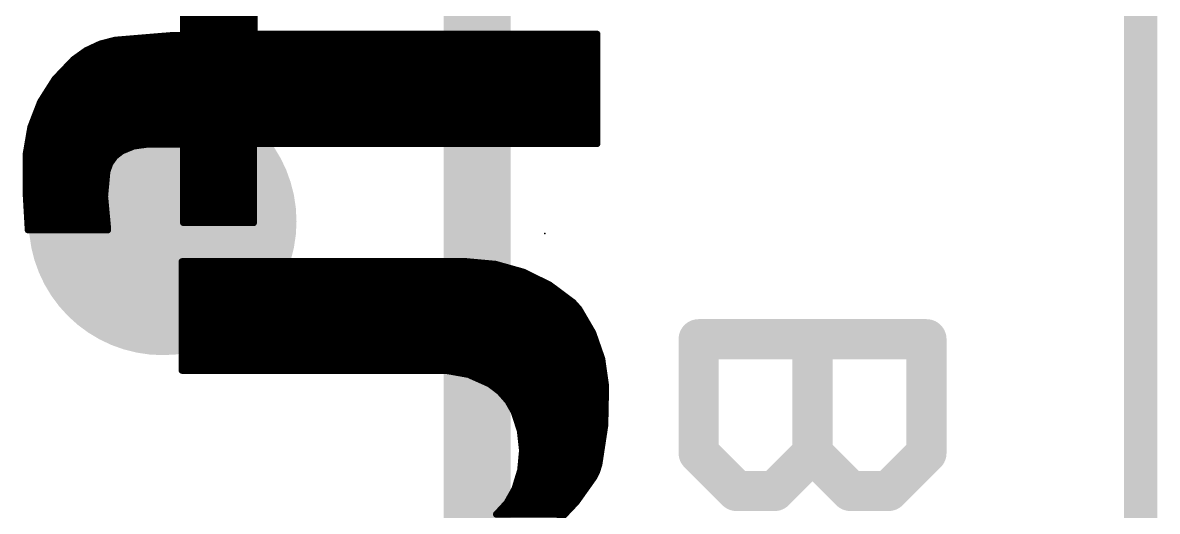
# Model space of a CAD drawing. Extents: x -4.1 to 20.4, y -14 to 28.1.
# Drawn here: x 8.179 to 12.484, y 12.915 to 14.77 of the extents above; entities that cross this region are included whole.
import ezdxf

# ---------------------------------------------------------------- set-up
doc = ezdxf.new("R2010")
doc.units = 0
for name, color, linetype in [('1', 12, 'CONTINUOUS'), ('18', 110, 'CONTINUOUS'), ('21', 41, 'CONTINUOUS'), ('22', 40, 'CONTINUOUS'), ('23', 53, 'CONTINUOUS'), ('51', 53, 'CONTINUOUS')]:
    doc.layers.add(name, color=color, linetype=linetype)

# ---------------------------------------------------------------- blocks, each defined once
blk = doc.blocks.new('ROUNDV')
at = {"const_width": 0.5}
blk.add_lwpolyline([(0, -0.25, 1), (0, 0.25, 1), (0, -0.25)], format="xyb", dxfattribs=at)

msp = doc.modelspace()

# ---------------------------------------------------------------- linework, layer by layer
at = {"layer": '1', "const_width": 0.254}
msp.add_lwpolyline([(9.9035, 15.2248), (9.9035, 12.5679)], dxfattribs=at)
at = {"layer": '21', "const_width": 0.127}
msp.add_lwpolyline([(12.4202, 17.2608), (12.4202, 10.1213)], dxfattribs=at)
at = {"layer": '22'}
for points, const_width in [([(9.0576, 14.7269), (9.0551, 15.1257)], 0.0254), ([(8.7884, 14.859), (8.7884, 14.7218)], 0.0254), ([(8.7884, 14.7828), (9.0572, 14.7828)], 0.0254), ([(8.7884, 14.7574), (9.0574, 14.7574)], 0.0254), ([(8.7427, 14.7218), (8.5293, 14.7041)], 0.0254), ([(8.7884, 14.7218), (8.7427, 14.7218)], 0.0254), ([(8.7884, 14.732), (9.0576, 14.732)], 0.0254), ([(10.3581, 14.7269), (9.0576, 14.7269)], 0.0254), ([(10.3581, 14.3104), (10.3581, 14.7269)], 0.0254), ([(8.4726, 14.6893), (8.4195, 14.6644)], 0.0254), ([(8.4554, 14.6812), (10.3581, 14.6812)], 0.0254), ([(8.5293, 14.7041), (8.4726, 14.6893)], 0.0254), ([(8.5594, 14.7066), (10.3581, 14.7066)], 0.0254), ([(8.3718, 14.6304), (8.3009, 14.5561)], 0.0254), ([(8.4195, 14.6644), (8.3718, 14.6304)], 0.0254), ([(8.3718, 14.6304), (10.3581, 14.6304)], 0.0254), ([(8.4074, 14.6558), (10.3581, 14.6558)], 0.0254), ([(8.3476, 14.605), (10.3581, 14.605)], 0.0254), ([(8.3009, 14.5561), (8.2459, 14.4694)], 0.0254), ([(8.2997, 14.5542), (10.3581, 14.5542)], 0.0254), ([(8.3233, 14.5796), (10.3581, 14.5796)], 0.0254), ([(8.2675, 14.5034), (10.3581, 14.5034)], 0.0254), ([(8.2836, 14.5288), (10.3581, 14.5288)], 0.0254), ([(8.2459, 14.4694), (8.2089, 14.3735)], 0.0254), ([(8.2394, 14.4526), (10.3581, 14.4526)], 0.0254), ([(8.2514, 14.478), (10.3581, 14.478)], 0.0254), ([(8.2296, 14.4272), (10.3581, 14.4272)], 0.0254), ([(8.2089, 14.3735), (8.1915, 14.2723)], 0.0254), ([(8.21, 14.3764), (10.3581, 14.3764)], 0.0254), ([(8.2198, 14.4018), (10.3581, 14.4018)], 0.0254), ([(8.2007, 14.3256), (10.3581, 14.3256)], 0.0254), ([(8.2051, 14.351), (10.3581, 14.351)], 0.0254), ([(8.1963, 14.3002), (8.5977, 14.3002)], 0.0254), ([(8.5287, 14.262), (8.5547, 14.2824)], 0.0254), ([(8.5547, 14.2824), (8.6001, 14.3012)], 0.0254), ([(8.6001, 14.3012), (8.6487, 14.3078)], 0.0254), ([(8.6487, 14.3078), (8.7884, 14.3078)], 0.0254), ([(8.7884, 14.3078), (8.7884, 14.0106)], 0.0254), ([(8.7884, 14.3002), (9.0551, 14.3002)], 0.0254), ([(9.0551, 14.0106), (9.0551, 14.3104)], 0.0254), ([(9.0551, 14.3104), (10.3581, 14.3104)], 0.0254), ([(8.1915, 14.2723), (8.1915, 14.1173)], 0.0254), ([(8.1915, 14.2494), (8.5197, 14.2494)], 0.0254), ([(8.1919, 14.2748), (8.545, 14.2748)], 0.0254), ([(8.5095, 14.235), (8.5287, 14.262)], 0.0254), ([(8.7884, 14.2748), (9.0551, 14.2748)], 0.0254), ([(8.7884, 14.2494), (9.0551, 14.2494)], 0.0254), ([(8.1915, 14.224), (8.5057, 14.224)], 0.0254), ([(8.1915, 14.1986), (8.4983, 14.1986)], 0.0254), ([(8.4902, 14.111), (8.4988, 14.2037)], 0.0254), ([(8.4988, 14.2037), (8.5095, 14.235)], 0.0254), ([(8.7884, 14.224), (9.0551, 14.224)], 0.0254), ([(8.7884, 14.1986), (9.0551, 14.1986)], 0.0254), ([(8.1915, 14.1732), (8.496, 14.1732)], 0.0254), ([(8.7884, 14.1732), (9.0551, 14.1732)], 0.0254), ([(8.1915, 14.1478), (8.4936, 14.1478)], 0.0254), ([(8.1915, 14.1224), (8.4913, 14.1224)], 0.0254), ([(8.1915, 14.1173), (8.1991, 13.9852)], 0.0254), ([(8.4988, 14.0183), (8.4902, 14.111)], 0.0254), ([(8.7884, 14.1478), (9.0551, 14.1478)], 0.0254), ([(8.7884, 14.1224), (9.0551, 14.1224)], 0.0254), ([(8.1927, 14.097), (8.4915, 14.097)], 0.0254), ([(8.1941, 14.0716), (8.4939, 14.0716)], 0.0254), ([(8.7884, 14.097), (9.0551, 14.097)], 0.0254), ([(8.7884, 14.0716), (9.0551, 14.0716)], 0.0254), ([(8.1956, 14.0462), (8.4962, 14.0462)], 0.0254), ([(8.7884, 14.0462), (9.0551, 14.0462)], 0.0254), ([(8.1971, 14.0208), (8.4986, 14.0208)], 0.0254), ([(8.1985, 13.9954), (8.5009, 13.9954)], 0.0254), ([(8.1991, 13.9852), (8.1991, 13.9827)], 0.0254), ([(8.1991, 13.9827), (8.5014, 13.9827)], 0.0254), ([(8.5014, 13.9903), (8.4988, 14.0183)], 0.0254), ([(8.5014, 13.9827), (8.5014, 13.9903)], 0.0254), ([(8.7884, 14.0208), (9.0551, 14.0208)], 0.0254), ([(8.7884, 14.0106), (9.0551, 14.0106)], 0.0254), ([(8.7833, 13.8633), (9.8628, 13.8633)], 0.0254), ([(8.7833, 13.4493), (8.7833, 13.8633)], 0.0254), ([(9.8628, 13.8633), (9.9728, 13.8532)], 0.0254), ([(9.9728, 13.8532), (10.0791, 13.8232)], 0.0254), ([(8.7833, 13.843), (10.009, 13.843)], 0.0254), ([(8.7833, 13.8176), (10.0905, 13.8176)], 0.0254), ([(10.0791, 13.8232), (10.1782, 13.7744)], 0.0254), ([(8.7833, 13.7922), (10.1421, 13.7922)], 0.0254), ([(8.7833, 13.7668), (10.1884, 13.7668)], 0.0254), ([(10.1782, 13.7744), (10.2667, 13.7084)], 0.0254), ([(8.7833, 13.7414), (10.2225, 13.7414)], 0.0254), ([(8.7833, 13.716), (10.2565, 13.716)], 0.0254), ([(8.7833, 13.6906), (10.2827, 13.6906)], 0.0254), ([(10.2667, 13.7084), (10.2895, 13.683)], 0.0254), ([(10.2895, 13.683), (10.3421, 13.5928)], 0.0254), ([(8.7833, 13.6652), (10.2999, 13.6652)], 0.0254), ([(8.7833, 13.6398), (10.3147, 13.6398)], 0.0254), ([(8.7833, 13.6144), (10.3295, 13.6144)], 0.0254), ([(10.3421, 13.5928), (10.3764, 13.4942)], 0.0254), ([(11.6078, 13.5682), (10.7435, 13.5682)], 0.1524), ([(10.7435, 13.5682), (10.7435, 13.136)], 0.1524), ([(11.1756, 13.5682), (11.1756, 13.136)], 0.1524), ([(11.6078, 13.136), (11.6078, 13.5682)], 0.1524), ([(8.7833, 13.589), (10.3434, 13.589)], 0.0254), ([(8.7833, 13.5636), (10.3523, 13.5636)], 0.0254), ([(8.7833, 13.5382), (10.3611, 13.5382)], 0.0254), ([(8.7833, 13.5128), (10.3699, 13.5128)], 0.0254), ([(8.7833, 13.4874), (10.3774, 13.4874)], 0.0254), ([(8.7833, 13.462), (10.381, 13.462)], 0.0254), ([(10.3764, 13.4942), (10.3911, 13.3909)], 0.0254), ([(9.7841, 13.4493), (8.7833, 13.4493)], 0.0254), ([(9.8698, 13.434), (9.7841, 13.4493)], 0.0254), ([(9.8551, 13.4366), (10.3846, 13.4366)], 0.0254), ([(9.9492, 13.3985), (9.8698, 13.434)], 0.0254), ([(9.9208, 13.4112), (10.3882, 13.4112)], 0.0254), ([(9.9876, 13.3696), (9.9492, 13.3985)], 0.0254), ([(9.9661, 13.3858), (10.391, 13.3858)], 0.0254), ([(10.3911, 13.3909), (10.3881, 13.2415)], 0.0254), ([(10.0194, 13.3336), (9.9876, 13.3696)], 0.0254), ([(9.9958, 13.3604), (10.3905, 13.3604)], 0.0254), ([(10.0182, 13.335), (10.39, 13.335)], 0.0254), ([(10.0432, 13.2918), (10.0194, 13.3336)], 0.0254), ([(10.0331, 13.3096), (10.3895, 13.3096)], 0.0254), ([(10.0663, 13.2205), (10.0432, 13.2918)], 0.0254), ([(10.0457, 13.2842), (10.3889, 13.2842)], 0.0254), ([(10.0539, 13.2588), (10.3884, 13.2588)], 0.0254), ([(10.0622, 13.2334), (10.3868, 13.2334)], 0.0254), ([(10.0746, 13.146), (10.0663, 13.2205)], 0.0254), ([(10.0677, 13.208), (10.383, 13.208)], 0.0254), ([(10.3881, 13.2415), (10.3657, 13.0937)], 0.0254), ([(10.0705, 13.1826), (10.3792, 13.1826)], 0.0254), ([(10.7435, 13.136), (10.8875, 12.9919)], 0.1524), ([(11.0316, 12.9919), (11.1756, 13.136)], 0.1524), ([(11.1756, 13.136), (11.3197, 12.9919)], 0.1524), ([(11.4637, 12.9919), (11.6078, 13.136)], 0.1524), ([(10.0676, 13.0714), (10.0746, 13.146)], 0.0254), ([(10.0733, 13.1318), (10.3715, 13.1318)], 0.0254), ([(10.0734, 13.1572), (10.3753, 13.1572)], 0.0254), ([(10.0685, 13.081), (10.3618, 13.081)], 0.0254), ([(10.0709, 13.1064), (10.3676, 13.1064)], 0.0254), ([(10.3657, 13.0937), (10.3577, 13.0675)], 0.0254), ([(10.0457, 12.9997), (10.0676, 13.0714)], 0.0254), ([(10.0628, 13.0556), (10.3517, 13.0556)], 0.0254), ([(10.3454, 13.0429), (10.2795, 12.9499)], 0.0254), ([(10.3577, 13.0675), (10.3454, 13.0429)], 0.0254), ([(10.8875, 12.9919), (11.0316, 12.9919)], 0.1524), ([(11.3197, 12.9919), (11.4637, 12.9919)], 0.1524), ([(10.0155, 12.9462), (10.0457, 12.9997)], 0.0254), ([(10.0473, 13.0048), (10.3184, 13.0048)], 0.0254), ([(10.055, 13.0302), (10.3364, 13.0302)], 0.0254), ([(9.9738, 12.901), (10.0155, 12.9462)], 0.0254), ([(10.0199, 12.954), (10.2824, 12.954)], 0.0254), ([(10.0342, 12.9794), (10.3004, 12.9794)], 0.0254), ([(10.2795, 12.9499), (10.2011, 12.8672)], 0.0254), ([(9.9758, 12.9032), (10.2352, 12.9032)], 0.0254), ([(9.9993, 12.9286), (10.2593, 12.9286)], 0.0254)]:
    msp.add_lwpolyline(points, dxfattribs=dict(at, const_width=const_width))
for points, const_width in [([(8.7884, 14.7637, 1), (8.7884, 14.7511)], 0.0127), ([(9.0574, 14.7511, 1), (9.0574, 14.7637)], 0.0127), ([(8.7427, 14.7281, 1), (8.7427, 14.7155)], 0.0127), ([(8.7432, 14.7155, 1), (8.7422, 14.7281)], 0.0127), ([(8.7884, 14.7384, 1), (8.7884, 14.7257)], 0.0127), ([(8.7821, 14.7218, 1), (8.7948, 14.7218)], 0.0127), ([(8.7884, 14.7155, 1), (8.7884, 14.7281)], 0.0127), ([(9.0576, 14.7332, 1), (9.0576, 14.7206)], 0.0127), ([(9.0513, 14.7269, 1), (9.0639, 14.7269)], 0.0127), ([(9.0576, 14.7257, 1), (9.0576, 14.7384)], 0.0127), ([(10.3644, 14.7269, 1), (10.3518, 14.7269)], 0.0127), ([(10.3581, 14.7206, 1), (10.3581, 14.7332)], 0.0127), ([(8.4554, 14.6875, 1), (8.4554, 14.6749)], 0.0127), ([(8.471, 14.6954, 1), (8.4742, 14.6831)], 0.0127), ([(8.4753, 14.6835, 1), (8.4699, 14.695)], 0.0127), ([(8.5288, 14.7104, 1), (8.5298, 14.6978)], 0.0127), ([(8.5309, 14.698, 1), (8.5277, 14.7102)], 0.0127), ([(8.5594, 14.7129, 1), (8.5594, 14.7003)], 0.0127), ([(10.3581, 14.7003, 1), (10.3581, 14.7129)], 0.0127), ([(10.3581, 14.6749, 1), (10.3581, 14.6875)], 0.0127), ([(8.3681, 14.6356, 1), (8.3755, 14.6252)], 0.0127), ([(8.3718, 14.6367, 1), (8.3718, 14.6241)], 0.0127), ([(8.3764, 14.626, 1), (8.3672, 14.6348)], 0.0127), ([(8.4074, 14.6622, 1), (8.4074, 14.6495)], 0.0127), ([(8.4168, 14.6702, 1), (8.4222, 14.6587)], 0.0127), ([(8.4232, 14.6592, 1), (8.4158, 14.6696)], 0.0127), ([(10.3581, 14.6495, 1), (10.3581, 14.6622)], 0.0127), ([(10.3581, 14.6241, 1), (10.3581, 14.6367)], 0.0127), ([(8.3476, 14.6113, 1), (8.3476, 14.5987)], 0.0127), ([(10.3581, 14.5987, 1), (10.3581, 14.6113)], 0.0127), ([(8.2997, 14.5606, 1), (8.2997, 14.5479)], 0.0127), ([(8.2963, 14.5605, 1), (8.3055, 14.5517)], 0.0127), ([(8.3062, 14.5527, 1), (8.2955, 14.5595)], 0.0127), ([(8.3233, 14.586, 1), (8.3233, 14.5733)], 0.0127), ([(10.3581, 14.5733, 1), (10.3581, 14.586)], 0.0127), ([(10.3581, 14.5479, 1), (10.3581, 14.5606)], 0.0127), ([(8.2675, 14.5098, 1), (8.2675, 14.4971)], 0.0127), ([(8.2836, 14.5351, 1), (8.2836, 14.5225)], 0.0127), ([(10.3581, 14.5225, 1), (10.3581, 14.5351)], 0.0127), ([(10.3581, 14.4971, 1), (10.3581, 14.5098)], 0.0127), ([(8.2394, 14.4589, 1), (8.2394, 14.4463)], 0.0127), ([(8.2405, 14.4728, 1), (8.2512, 14.466)], 0.0127), ([(8.2518, 14.4671, 1), (8.2399, 14.4716)], 0.0127), ([(8.2514, 14.4844, 1), (8.2514, 14.4717)], 0.0127), ([(10.3581, 14.4717, 1), (10.3581, 14.4844)], 0.0127), ([(10.3581, 14.4463, 1), (10.3581, 14.4589)], 0.0127), ([(8.2296, 14.4336, 1), (8.2296, 14.4209)], 0.0127), ([(10.3581, 14.4209, 1), (10.3581, 14.4336)], 0.0127), ([(8.203, 14.3758, 1), (8.2149, 14.3712)], 0.0127), ([(8.2152, 14.3724, 1), (8.2027, 14.3746)], 0.0127), ([(8.21, 14.3827, 1), (8.21, 14.3701)], 0.0127), ([(8.2198, 14.4082, 1), (8.2198, 14.3955)], 0.0127), ([(10.3581, 14.3955, 1), (10.3581, 14.4082)], 0.0127), ([(10.3581, 14.3701, 1), (10.3581, 14.3827)], 0.0127), ([(8.2007, 14.332, 1), (8.2007, 14.3193)], 0.0127), ([(8.2051, 14.3574, 1), (8.2051, 14.3447)], 0.0127), ([(10.3581, 14.3447, 1), (10.3581, 14.3574)], 0.0127), ([(10.3581, 14.3193, 1), (10.3581, 14.332)], 0.0127), ([(8.1963, 14.3065, 1), (8.1963, 14.2939)], 0.0127), ([(8.5523, 14.2883, 1), (8.5571, 14.2765)], 0.0127), ([(8.5586, 14.2774, 1), (8.5508, 14.2874)], 0.0127), ([(8.5992, 14.3075, 1), (8.6009, 14.2949)], 0.0127), ([(8.6025, 14.2953, 1), (8.5976, 14.307)], 0.0127), ([(8.5977, 14.2939, 1), (8.5977, 14.3065)], 0.0127), ([(8.6487, 14.3141, 1), (8.6487, 14.3015)], 0.0127), ([(8.6496, 14.3015, 1), (8.6478, 14.3141)], 0.0127), ([(8.7948, 14.3078, 1), (8.7821, 14.3078)], 0.0127), ([(8.7884, 14.3065, 1), (8.7884, 14.2939)], 0.0127), ([(8.7884, 14.3015, 1), (8.7884, 14.3141)], 0.0127), ([(9.0551, 14.3168, 1), (9.0551, 14.3041)], 0.0127), ([(9.0615, 14.3104, 1), (9.0488, 14.3104)], 0.0127), ([(9.0551, 14.2939, 1), (9.0551, 14.3065)], 0.0127), ([(10.3518, 14.3104, 1), (10.3644, 14.3104)], 0.0127), ([(10.3581, 14.3041, 1), (10.3581, 14.3168)], 0.0127), ([(8.1852, 14.2734, 1), (8.1978, 14.2712)], 0.0127), ([(8.1915, 14.2558, 1), (8.1915, 14.2431)], 0.0127), ([(8.1978, 14.2723, 1), (8.1852, 14.2723)], 0.0127), ([(8.1919, 14.2812, 1), (8.1919, 14.2685)], 0.0127), ([(8.5197, 14.2431, 1), (8.5197, 14.2558)], 0.0127), ([(8.5247, 14.267, 1), (8.5326, 14.257)], 0.0127), ([(8.5338, 14.2583, 1), (8.5235, 14.2657)], 0.0127), ([(8.545, 14.2685, 1), (8.545, 14.2812)], 0.0127), ([(8.7884, 14.2812, 1), (8.7884, 14.2685)], 0.0127), ([(8.7884, 14.2558, 1), (8.7884, 14.2431)], 0.0127), ([(9.0551, 14.2685, 1), (9.0551, 14.2812)], 0.0127), ([(9.0551, 14.2431, 1), (9.0551, 14.2558)], 0.0127), ([(8.1915, 14.205, 1), (8.1915, 14.1923)], 0.0127), ([(8.1915, 14.2303, 1), (8.1915, 14.2177)], 0.0127), ([(8.4928, 14.2058, 1), (8.5048, 14.2016)], 0.0127), ([(8.5051, 14.2031, 1), (8.4925, 14.2043)], 0.0127), ([(8.4983, 14.1923, 1), (8.4983, 14.205)], 0.0127), ([(8.5043, 14.2387, 1), (8.5147, 14.2313)], 0.0127), ([(8.5155, 14.233, 1), (8.5035, 14.2371)], 0.0127), ([(8.5057, 14.2177, 1), (8.5057, 14.2303)], 0.0127), ([(8.7884, 14.205, 1), (8.7884, 14.1923)], 0.0127), ([(8.7884, 14.2303, 1), (8.7884, 14.2177)], 0.0127), ([(9.0551, 14.2177, 1), (9.0551, 14.2303)], 0.0127), ([(9.0551, 14.1923, 1), (9.0551, 14.205)], 0.0127), ([(8.1915, 14.1796, 1), (8.1915, 14.1669)], 0.0127), ([(8.496, 14.1669, 1), (8.496, 14.1796)], 0.0127), ([(8.7884, 14.1796, 1), (8.7884, 14.1669)], 0.0127), ([(9.0551, 14.1669, 1), (9.0551, 14.1796)], 0.0127), ([(8.1915, 14.1288, 1), (8.1915, 14.1161)], 0.0127), ([(8.1978, 14.1177, 1), (8.1852, 14.1169)], 0.0127), ([(8.1915, 14.1541, 1), (8.1915, 14.1415)], 0.0127), ([(8.1852, 14.1173, 1), (8.1978, 14.1173)], 0.0127), ([(8.4965, 14.1116, 1), (8.4839, 14.1104)], 0.0127), ([(8.4913, 14.1161, 1), (8.4913, 14.1288)], 0.0127), ([(8.4936, 14.1415, 1), (8.4936, 14.1541)], 0.0127), ([(8.7884, 14.1288, 1), (8.7884, 14.1161)], 0.0127), ([(8.7884, 14.1541, 1), (8.7884, 14.1415)], 0.0127), ([(9.0551, 14.1415, 1), (9.0551, 14.1541)], 0.0127), ([(9.0551, 14.1161, 1), (9.0551, 14.1288)], 0.0127), ([(8.1927, 14.1034, 1), (8.1927, 14.0907)], 0.0127), ([(8.1941, 14.0779, 1), (8.1941, 14.0653)], 0.0127), ([(8.4839, 14.1116, 1), (8.4965, 14.1104)], 0.0127), ([(8.4915, 14.0907, 1), (8.4915, 14.1034)], 0.0127), ([(8.4939, 14.0653, 1), (8.4939, 14.0779)], 0.0127), ([(8.7884, 14.1034, 1), (8.7884, 14.0907)], 0.0127), ([(8.7884, 14.0779, 1), (8.7884, 14.0653)], 0.0127), ([(9.0551, 14.0907, 1), (9.0551, 14.1034)], 0.0127), ([(9.0551, 14.0653, 1), (9.0551, 14.0779)], 0.0127), ([(8.1956, 14.0526, 1), (8.1956, 14.0399)], 0.0127), ([(8.4962, 14.0399, 1), (8.4962, 14.0526)], 0.0127), ([(8.7884, 14.0526, 1), (8.7884, 14.0399)], 0.0127), ([(9.0551, 14.0399, 1), (9.0551, 14.0526)], 0.0127), ([(8.1971, 14.0272, 1), (8.1971, 14.0145)], 0.0127), ([(8.1985, 14.0017, 1), (8.1985, 13.9891)], 0.0127), ([(8.1991, 13.9891, 1), (8.1991, 13.9764)], 0.0127), ([(8.2054, 13.9852, 1), (8.1928, 13.9852)], 0.0127), ([(8.1928, 13.9848, 1), (8.2054, 13.9856)], 0.0127), ([(8.5051, 14.0189, 1), (8.4925, 14.0177)], 0.0127), ([(8.4925, 14.0177, 1), (8.5051, 14.0189)], 0.0127), ([(8.5077, 13.9903, 1), (8.4951, 13.9903)], 0.0127), ([(8.4951, 13.9897, 1), (8.5077, 13.9909)], 0.0127), ([(8.4986, 14.0145, 1), (8.4986, 14.0272)], 0.0127), ([(8.5009, 13.9891, 1), (8.5009, 14.0017)], 0.0127), ([(8.5014, 13.9764, 1), (8.5014, 13.9891)], 0.0127), ([(8.7884, 14.0272, 1), (8.7884, 14.0145)], 0.0127), ([(8.7884, 14.0169, 1), (8.7884, 14.0043)], 0.0127), ([(8.7821, 14.0106, 1), (8.7948, 14.0106)], 0.0127), ([(9.0488, 14.0106, 1), (9.0615, 14.0106)], 0.0127), ([(9.0551, 14.0145, 1), (9.0551, 14.0272)], 0.0127), ([(9.0551, 14.0043, 1), (9.0551, 14.0169)], 0.0127), ([(8.1928, 13.9827, 1), (8.2054, 13.9827)], 0.0127), ([(8.4951, 13.9827, 1), (8.5077, 13.9827)], 0.0127), ([(8.7833, 13.8697, 1), (8.7833, 13.857)], 0.0127), ([(8.7896, 13.8633, 1), (8.777, 13.8633)], 0.0127), ([(9.8634, 13.8696, 1), (9.8622, 13.857)], 0.0127), ([(9.8628, 13.857, 1), (9.8628, 13.8697)], 0.0127), ([(9.9745, 13.8593, 1), (9.9711, 13.8471)], 0.0127), ([(9.9722, 13.8469, 1), (9.9734, 13.8595)], 0.0127), ([(8.7833, 13.8493, 1), (8.7833, 13.8367)], 0.0127), ([(8.7833, 13.8239, 1), (8.7833, 13.8113)], 0.0127), ([(10.009, 13.8367, 1), (10.009, 13.8493)], 0.0127), ([(10.0819, 13.8289, 1), (10.0763, 13.8175)], 0.0127), ([(10.0774, 13.8171, 1), (10.0808, 13.8294)], 0.0127), ([(10.0905, 13.8113, 1), (10.0905, 13.8239)], 0.0127), ([(8.7833, 13.7986, 1), (8.7833, 13.7859)], 0.0127), ([(8.7833, 13.7731, 1), (8.7833, 13.7605)], 0.0127), ([(10.1421, 13.7859, 1), (10.1421, 13.7986)], 0.0127), ([(10.182, 13.7795, 1), (10.1744, 13.7693)], 0.0127), ([(10.1754, 13.7687, 1), (10.181, 13.7801)], 0.0127), ([(10.1884, 13.7605, 1), (10.1884, 13.7731)], 0.0127), ([(8.7833, 13.7477, 1), (8.7833, 13.7351)], 0.0127), ([(10.2225, 13.7351, 1), (10.2225, 13.7477)], 0.0127), ([(8.7833, 13.7224, 1), (8.7833, 13.7097)], 0.0127), ([(8.7833, 13.6969, 1), (8.7833, 13.6843)], 0.0127), ([(10.2565, 13.7097, 1), (10.2565, 13.7224)], 0.0127), ([(10.2714, 13.7126, 1), (10.262, 13.7042)], 0.0127), ([(10.2629, 13.7033, 1), (10.2705, 13.7135)], 0.0127), ([(10.2827, 13.6843, 1), (10.2827, 13.6969)], 0.0127), ([(10.295, 13.6862, 1), (10.284, 13.6798)], 0.0127), ([(10.2848, 13.6788, 1), (10.2942, 13.6872)], 0.0127), ([(8.7833, 13.6462, 1), (8.7833, 13.6335)], 0.0127), ([(8.7833, 13.6715, 1), (8.7833, 13.6589)], 0.0127), ([(10.2999, 13.6589, 1), (10.2999, 13.6715)], 0.0127), ([(10.3147, 13.6335, 1), (10.3147, 13.6462)], 0.0127), ([(8.7833, 13.6207, 1), (8.7833, 13.6081)], 0.0127), ([(10.3295, 13.6081, 1), (10.3295, 13.6207)], 0.0127), ([(10.3481, 13.5949, 1), (10.3361, 13.5907)], 0.0127), ([(10.7435, 13.6063, 1), (10.7435, 13.5301)], 0.0762), ([(10.7816, 13.5682, 1), (10.7054, 13.5682)], 0.0762), ([(11.2137, 13.5682, 1), (11.1375, 13.5682)], 0.0762), ([(11.6459, 13.5682, 1), (11.5697, 13.5682)], 0.0762), ([(11.6078, 13.5301, 1), (11.6078, 13.6063)], 0.0762), ([(8.7833, 13.57, 1), (8.7833, 13.5573)], 0.0127), ([(8.7833, 13.5953, 1), (8.7833, 13.5827)], 0.0127), ([(10.3366, 13.5896, 1), (10.3476, 13.596)], 0.0127), ([(10.3434, 13.5827, 1), (10.3434, 13.5953)], 0.0127), ([(10.3523, 13.5573, 1), (10.3523, 13.57)], 0.0127), ([(8.7833, 13.5445, 1), (8.7833, 13.5319)], 0.0127), ([(8.7833, 13.5191, 1), (8.7833, 13.5065)], 0.0127), ([(10.3611, 13.5319, 1), (10.3611, 13.5445)], 0.0127), ([(10.3699, 13.5065, 1), (10.3699, 13.5191)], 0.0127), ([(8.7833, 13.4938, 1), (8.7833, 13.4811)], 0.0127), ([(8.7833, 13.4684, 1), (8.7833, 13.4557)], 0.0127), ([(10.3827, 13.4951, 1), (10.3701, 13.4933)], 0.0127), ([(10.3704, 13.4922, 1), (10.3824, 13.4963)], 0.0127), ([(10.3774, 13.4811, 1), (10.3774, 13.4938)], 0.0127), ([(10.381, 13.4557, 1), (10.381, 13.4684)], 0.0127), ([(8.7833, 13.4557, 1), (8.7833, 13.443)], 0.0127), ([(8.777, 13.4493, 1), (8.7896, 13.4493)], 0.0127), ([(9.7852, 13.4556, 1), (9.783, 13.443)], 0.0127), ([(9.7841, 13.443, 1), (9.7841, 13.4557)], 0.0127), ([(9.8551, 13.4429, 1), (9.8551, 13.4303)], 0.0127), ([(9.8723, 13.4398, 1), (9.8672, 13.4282)], 0.0127), ([(9.8686, 13.4277, 1), (9.8709, 13.4402)], 0.0127), ([(10.3846, 13.4303, 1), (10.3846, 13.4429)], 0.0127), ([(9.9208, 13.4176, 1), (9.9208, 13.4049)], 0.0127), ([(9.953, 13.4036, 1), (9.9454, 13.3934)], 0.0127), ([(9.9466, 13.3927, 1), (9.9518, 13.4043)], 0.0127), ([(9.9661, 13.3922, 1), (9.9661, 13.3795)], 0.0127), ([(10.3974, 13.3908, 1), (10.3848, 13.391)], 0.0127), ([(10.3848, 13.39, 1), (10.3974, 13.3918)], 0.0127), ([(10.3882, 13.4049, 1), (10.3882, 13.4176)], 0.0127), ([(10.391, 13.3795, 1), (10.391, 13.3922)], 0.0127), ([(9.9924, 13.3738, 1), (9.9829, 13.3654)], 0.0127), ([(9.9838, 13.3646, 1), (9.9915, 13.3747)], 0.0127), ([(9.9958, 13.3667, 1), (9.9958, 13.3541)], 0.0127), ([(10.0182, 13.3414, 1), (10.0182, 13.3287)], 0.0127), ([(10.0249, 13.3367, 1), (10.0139, 13.3304)], 0.0127), ([(10.39, 13.3287, 1), (10.39, 13.3414)], 0.0127), ([(10.3905, 13.3541, 1), (10.3905, 13.3667)], 0.0127), ([(10.0147, 13.3294, 1), (10.0242, 13.3378)], 0.0127), ([(10.0331, 13.316, 1), (10.0331, 13.3033)], 0.0127), ([(10.0492, 13.2938, 1), (10.0372, 13.2898)], 0.0127), ([(10.3895, 13.3033, 1), (10.3895, 13.316)], 0.0127), ([(10.0377, 13.2887, 1), (10.0487, 13.2949)], 0.0127), ([(10.0457, 13.2905, 1), (10.0457, 13.2779)], 0.0127), ([(10.0539, 13.2652, 1), (10.0539, 13.2525)], 0.0127), ([(10.3884, 13.2525, 1), (10.3884, 13.2652)], 0.0127), ([(10.3889, 13.2779, 1), (10.3889, 13.2905)], 0.0127), ([(10.0622, 13.2398, 1), (10.0622, 13.2271)], 0.0127), ([(10.0727, 13.2212, 1), (10.06, 13.2198)], 0.0127), ([(10.0603, 13.2185, 1), (10.0724, 13.2225)], 0.0127), ([(10.0677, 13.2143, 1), (10.0677, 13.2017)], 0.0127), ([(10.3817, 13.2416, 1), (10.3944, 13.2413)], 0.0127), ([(10.3943, 13.2405, 1), (10.3818, 13.2424)], 0.0127), ([(10.383, 13.2017, 1), (10.383, 13.2143)], 0.0127), ([(10.3868, 13.2271, 1), (10.3868, 13.2398)], 0.0127), ([(10.0705, 13.189, 1), (10.0705, 13.1763)], 0.0127), ([(10.3792, 13.1763, 1), (10.3792, 13.189)], 0.0127), ([(10.7704, 13.1629, 1), (10.7165, 13.1091)], 0.0762), ([(10.7054, 13.136, 1), (10.7816, 13.136)], 0.0762), ([(11.1375, 13.136, 1), (11.2137, 13.136)], 0.0762), ([(11.2026, 13.1629, 1), (11.1487, 13.1091)], 0.0762), ([(11.2026, 13.1091, 1), (11.1487, 13.1629)], 0.0762), ([(11.5697, 13.136, 1), (11.6459, 13.136)], 0.0762), ([(11.6347, 13.1091, 1), (11.5809, 13.1629)], 0.0762), ([(10.0734, 13.1636, 1), (10.0734, 13.1509)], 0.0127), ([(10.0733, 13.1381, 1), (10.0733, 13.1255)], 0.0127), ([(10.0809, 13.1454, 1), (10.0683, 13.1466)], 0.0127), ([(10.0683, 13.1453, 1), (10.0809, 13.1467)], 0.0127), ([(10.3715, 13.1255, 1), (10.3715, 13.1381)], 0.0127), ([(10.3753, 13.1509, 1), (10.3753, 13.1636)], 0.0127), ([(10.0685, 13.0874, 1), (10.0685, 13.0747)], 0.0127), ([(10.0709, 13.1128, 1), (10.0709, 13.1001)], 0.0127), ([(10.3594, 13.0947, 1), (10.372, 13.0927)], 0.0127), ([(10.3718, 13.0918, 1), (10.3596, 13.0956)], 0.0127), ([(10.3618, 13.0747, 1), (10.3618, 13.0874)], 0.0127), ([(10.3676, 13.1001, 1), (10.3676, 13.1128)], 0.0127), ([(10.0628, 13.0619, 1), (10.0628, 13.0493)], 0.0127), ([(10.0613, 13.072, 1), (10.0739, 13.0708)], 0.0127), ([(10.0737, 13.0695, 1), (10.0615, 13.0732)], 0.0127), ([(10.3397, 13.0457, 1), (10.3511, 13.0401)], 0.0127), ([(10.3506, 13.0392, 1), (10.3402, 13.0466)], 0.0127), ([(10.3516, 13.0693, 1), (10.3637, 13.0656)], 0.0127), ([(10.3517, 13.0493, 1), (10.3517, 13.0619)], 0.0127), ([(10.3633, 13.0646, 1), (10.352, 13.0703)], 0.0127), ([(10.8875, 13.03, 1), (10.8875, 12.9538)], 0.0762), ([(10.8606, 12.965, 1), (10.9145, 13.0189)], 0.0762), ([(11.0046, 13.0189, 1), (11.0585, 12.965)], 0.0762), ([(11.0316, 12.9538, 1), (11.0316, 13.03)], 0.0762), ([(11.3197, 13.03, 1), (11.3197, 12.9538)], 0.0762), ([(11.2927, 12.965, 1), (11.3466, 13.0189)], 0.0762), ([(11.4368, 13.0189, 1), (11.4907, 12.965)], 0.0762), ([(11.4637, 12.9538, 1), (11.4637, 13.03)], 0.0762), ([(10.0396, 13.0016, 1), (10.0518, 12.9978)], 0.0127), ([(10.0512, 12.9966, 1), (10.0402, 13.0028)], 0.0127), ([(10.0473, 13.0112, 1), (10.0473, 12.9985)], 0.0127), ([(10.055, 13.0366, 1), (10.055, 13.0239)], 0.0127), ([(10.3184, 12.9985, 1), (10.3184, 13.0112)], 0.0127), ([(10.3364, 13.0239, 1), (10.3364, 13.0366)], 0.0127), ([(10.0202, 12.9419, 1), (10.0108, 12.9505)], 0.0127), ([(10.0199, 12.9604, 1), (10.0199, 12.9477)], 0.0127), ([(10.0342, 12.9857, 1), (10.0342, 12.9731)], 0.0127), ([(10.2743, 12.9536, 1), (10.2847, 12.9462)], 0.0127), ([(10.2841, 12.9455, 1), (10.2749, 12.9543)], 0.0127), ([(10.2824, 12.9477, 1), (10.2824, 12.9604)], 0.0127), ([(10.3004, 12.9731, 1), (10.3004, 12.9857)], 0.0127), ([(9.9758, 12.9095, 1), (9.9758, 12.8969)], 0.0127), ([(9.9993, 12.935, 1), (9.9993, 12.9223)], 0.0127), ([(10.01, 12.9493, 1), (10.021, 12.943)], 0.0127), ([(10.2352, 12.8969, 1), (10.2352, 12.9095)], 0.0127), ([(10.2593, 12.9223, 1), (10.2593, 12.935)], 0.0127)]:
    msp.add_lwpolyline(points, format="xyb", dxfattribs=dict(at, const_width=const_width))
at = {"layer": '23'}
msp.add_point((10.16, 13.97), dxfattribs=at)
at = {"layer": '51', "const_width": 0.127}
msp.add_lwpolyline([(12.4202, 10.1213), (12.4202, 17.2608)], dxfattribs=at)

# ---------------------------------------------------------------- block references
at = {"layer": '18', "xscale": 1.016, "yscale": 1.016}
msp.add_blockref('ROUNDV', (8.7097, 14.0157), dxfattribs=at)
msp.add_blockref('ROUNDV', (8.7097, 14.0157), dxfattribs=at)

doc.saveas('drawing.dxf')
